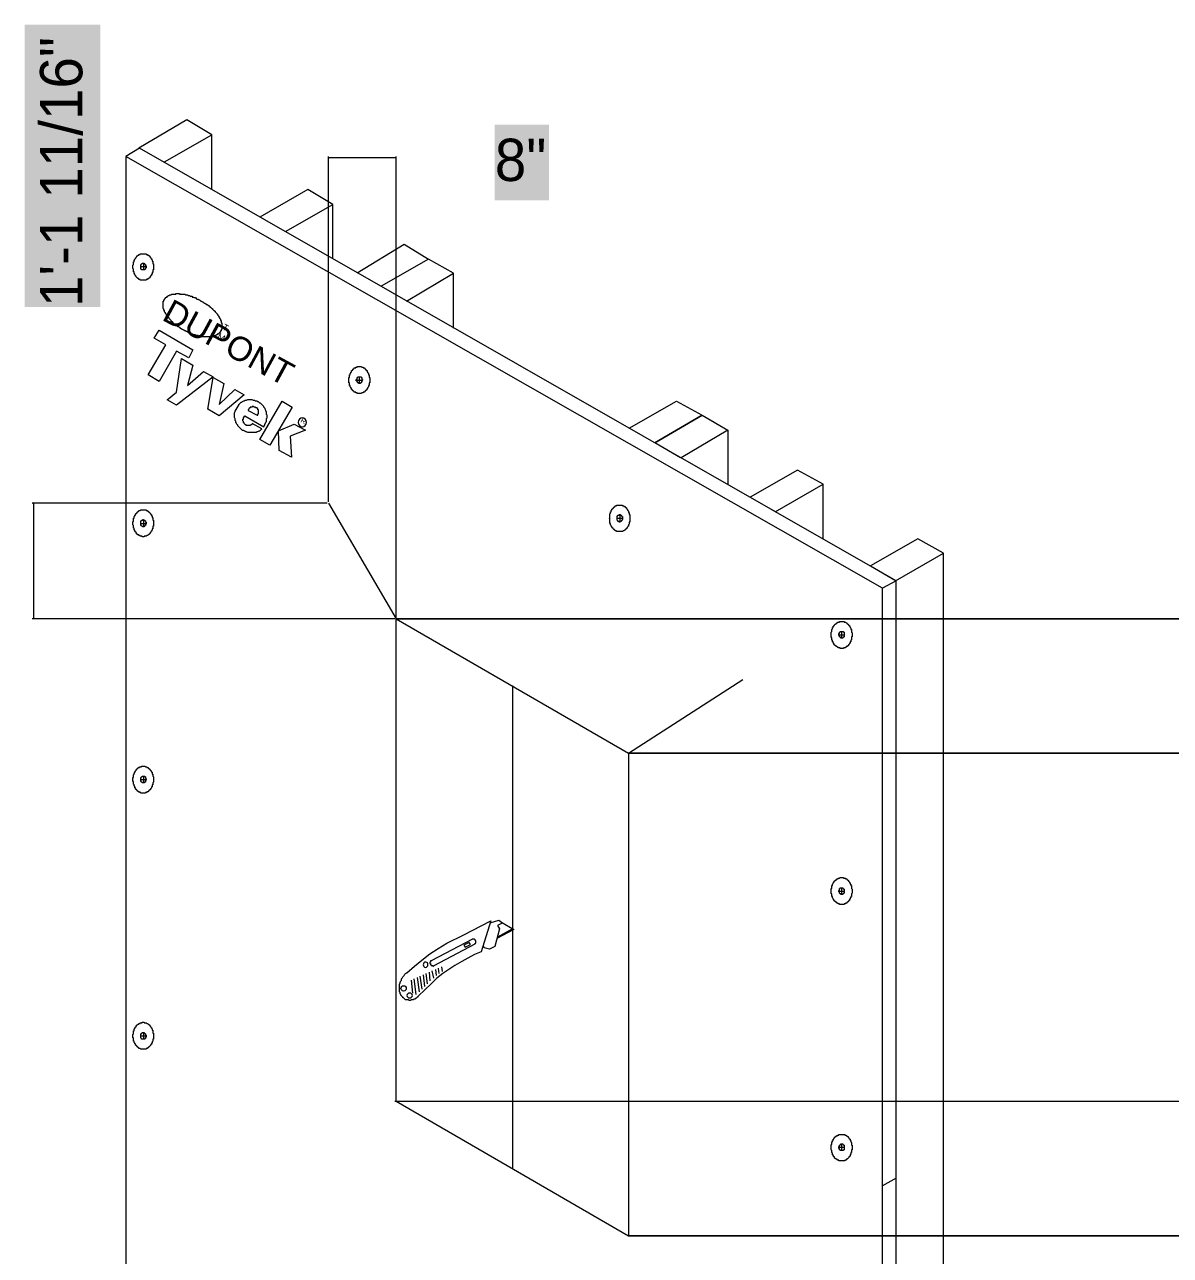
# Model space of a CAD drawing. Header units: inches. Extents: x 0 to 32.7, y -0.1 to 22.9.
# Drawn here: x 14.362 to 17.189, y 8.339 to 11.374 of the extents above; entities that cross this region are included whole.
import ezdxf

# ---------------------------------------------------------------- set-up
doc = ezdxf.new("R2010")
doc.units = ezdxf.units.IN
doc.header["$MEASUREMENT"] = 0
doc.layers.add('PDF_Geometry', color=7, linetype='Continuous', true_color=0x5d5d5d)
doc.layers.add('PDF_Solid Fills', color=7, linetype='Continuous', true_color=0xffffff)
doc.layers.add('PDF_Text', color=7, linetype='Continuous')
doc.styles.add('PDF Arial', font='arial.ttf')
doc.styles.add('PDF Chief Blueprint', font='Chief_Blueprint.ttf')

msp = doc.modelspace()

# ---------------------------------------------------------------- linework, layer by layer
at = {"layer": 'PDF_Geometry', "color": 253, "lineweight": 18, "true_color": 0xa2a2a2}
for points in [[(14.7071, 11.0353), (14.8238, 11.1019), (14.7621, 11.1386), (14.6438, 11.0686), (14.6454, 11.0686)], [(14.8238, 10.9669), (14.8238, 11.1019)], [(15.0054, 10.8636), (15.1221, 10.9303), (15.0604, 10.9669), (14.9421, 10.8986)], [(15.1221, 10.7969), (15.1221, 10.9303)], [(15.1821, 10.7619), (15.2988, 10.8319), (15.3588, 10.7953)], [(15.3038, 10.6919), (15.4204, 10.7603), (15.3588, 10.7953), (15.2421, 10.7286)], [(15.4204, 10.6253), (15.4204, 10.7603)], [(15.9804, 10.3053), (15.9171, 10.3419), (16.0338, 10.4103), (16.0971, 10.3736), (15.9821, 10.3053)], [(16.0971, 10.3736), (16.0971, 10.2386)], [(16.3321, 10.1053), (16.3321, 10.2403), (16.2688, 10.2753), (16.1521, 10.2086), (16.2154, 10.1719)], [(16.2138, 10.1719), (16.3321, 10.2403)], [(16.5121, 7.0553), (16.6288, 7.1236), (16.6288, 10.0703), (16.5654, 10.1053), (16.4488, 10.0386), (16.5121, 10.0019)], [(16.5104, 10.0019), (16.6288, 10.0703)]]:
    msp.add_lwpolyline(points, dxfattribs=at)
at = {"layer": 'PDF_Geometry', "color": 254, "lineweight": 18, "true_color": 0xe1e1e1}
for points in [[(16.4788, 7.0369), (16.5121, 7.0553), (16.5121, 10.0019), (14.6454, 11.0686), (14.6121, 11.0486)], [(16.5121, 10.0019), (16.4788, 9.9836)], [(16.5121, 8.5286), (16.4788, 8.5103)]]:
    msp.add_lwpolyline(points, dxfattribs=at)
at = {"layer": 'PDF_Geometry', "color": 7, "lineweight": 18}
for points in [[(16.4788, 7.0369), (16.4788, 9.9836), (14.6121, 11.0486), (14.6121, 8.1169), (16.4788, 7.0369), (16.4788, 9.5819)], [(15.2788, 11.0453), (15.1121, 11.0453)], [(14.3821, 10.1919), (14.3838, 10.1936), (14.3838, 10.1919)], [(14.3838, 10.1936), (14.3838, 9.9086)], [(15.1121, 10.1936), (15.2788, 9.9086), (15.8521, 9.5769), (16.1338, 9.7586)], [(14.3838, 9.9103), (14.3838, 9.9086), (14.3821, 9.9103)], [(15.5654, 9.7436), (15.5654, 8.5536)], [(15.5104, 9.1586), (15.5321, 9.1653), (15.5388, 9.1603), (15.5388, 9.1569), (15.5288, 9.1519), (15.5338, 9.1436), (15.5221, 9.1003), (15.5088, 9.0936), (15.4954, 9.0969), (15.4938, 9.1019)], [(15.5388, 9.1603), (15.5688, 9.1419), (15.5271, 9.1203)], [(15.5654, 9.1436), (15.5288, 9.1236)], [(15.3821, 9.0469), (15.3838, 9.0336)], [(15.3904, 9.0503), (15.3921, 9.0386)], [(15.3154, 9.0169), (15.3188, 8.9853)], [(15.3221, 9.0203), (15.3271, 8.9819)], [(15.3304, 9.0236), (15.3354, 8.9886)], [(15.3371, 9.0269), (15.3421, 8.9953)], [(15.3454, 9.0303), (15.3488, 9.0019)], [(15.3521, 9.0336), (15.3554, 9.0086)], [(15.3604, 9.0369), (15.3621, 9.0153)], [(15.3671, 9.0403), (15.3704, 9.0219)], [(15.3754, 9.0436), (15.3771, 9.0286)], [(15.2788, 8.7186), (15.8521, 8.3869)]]:
    msp.add_lwpolyline(points, dxfattribs=at)
at = {"layer": 'PDF_Geometry', "color": 251, "lineweight": 18, "true_color": 0x686868}
for points in [[(15.1121, 10.1969), (15.1121, 11.0486)], [(15.2788, 9.9119), (15.2788, 11.0486)], [(14.6488, 10.7769), (14.6621, 10.7769)], [(14.6554, 10.7853), (14.6554, 10.7686)], [(15.1871, 10.5053), (15.1871, 10.4886)], [(15.1804, 10.4969), (15.1954, 10.4969)], [(15.1088, 10.1936), (14.3804, 10.1936)], [(14.6488, 10.1436), (14.6621, 10.1436)], [(14.6554, 10.1536), (14.6554, 10.1353)], [(15.8238, 10.1569), (15.8371, 10.1569)], [(15.8304, 10.1653), (15.8304, 10.1469)], [(15.2754, 9.9086), (14.3804, 9.9086)], [(15.2788, 8.7186), (15.2788, 9.9086)], [(16.3704, 9.8686), (16.3838, 9.8686)], [(16.3771, 9.8769), (16.3771, 9.8603)], [(15.8521, 9.5769), (15.8521, 8.3869)], [(14.6488, 9.5119), (14.6621, 9.5119)], [(14.6554, 9.5203), (14.6554, 9.5036)], [(16.3704, 9.2369), (16.3838, 9.2369)], [(16.3771, 9.2453), (16.3771, 9.2286)], [(14.6488, 8.8803), (14.6621, 8.8803)], [(14.6554, 8.8886), (14.6554, 8.8719)], [(16.3704, 8.6053), (16.3838, 8.6053)], [(16.3771, 8.6136), (16.3771, 8.5969)]]:
    msp.add_lwpolyline(points, dxfattribs=at)
at = {"layer": 'PDF_Geometry', "color": 7, "lineweight": 18}
for points in [[(15.1138, 11.0453), (15.1121, 11.0453)], [(15.2771, 11.0453), (15.2788, 11.0453)], [(15.3238, 9.0519), (15.3421, 9.0669), (15.3621, 9.0819), (15.3821, 9.0953), (15.4038, 9.1086), (15.4438, 9.1286), (15.5121, 9.1636), (15.4888, 9.0869), (15.4721, 9.0803), (15.4554, 9.0719), (15.4404, 9.0636), (15.4238, 9.0536), (15.4088, 9.0436), (15.3938, 9.0336), (15.3788, 9.0219), (15.3654, 9.0086), (15.3338, 8.9786), (15.3321, 8.9769), (15.3321, 8.9753), (15.3304, 8.9753), (15.3288, 8.9736), (15.3271, 8.9719), (15.3254, 8.9719), (15.3254, 8.9703), (15.3238, 8.9703), (15.3221, 8.9703), (15.3204, 8.9686), (15.3188, 8.9686), (15.3171, 8.9686), (15.3154, 8.9686), (15.3138, 8.9669), (15.3121, 8.9669), (15.3104, 8.9669), (15.3088, 8.9686), (15.3071, 8.9686), (15.3054, 8.9686), (15.3038, 8.9686), (15.3021, 8.9686), (15.3004, 8.9703), (15.2988, 8.9719), (15.2971, 8.9736), (15.2954, 8.9736), (15.2954, 8.9753), (15.2938, 8.9769), (15.2921, 8.9786), (15.2904, 8.9803), (15.2904, 8.9819), (15.2888, 8.9836), (15.2888, 8.9853), (15.2888, 8.9869), (15.2871, 8.9886), (15.2871, 8.9903), (15.2871, 8.9919), (15.2871, 8.9936), (15.2871, 8.9953), (15.2871, 8.9969), (15.2871, 8.9986), (15.2871, 9.0019), (15.2871, 9.0053), (15.2871, 9.0069), (15.2888, 9.0103), (15.2888, 9.0119), (15.2904, 9.0153), (15.2921, 9.0169), (15.2921, 9.0203), (15.2938, 9.0219), (15.2954, 9.0253), (15.2971, 9.0269), (15.2988, 9.0286), (15.3004, 9.0319), (15.3021, 9.0336), (15.3038, 9.0353), (15.3054, 9.0353)], [(15.4738, 9.1069), (15.4738, 9.1086), (15.4754, 9.1086), (15.4754, 9.1103), (15.4754, 9.1119), (15.4754, 9.1136), (15.4754, 9.1153), (15.4738, 9.1153), (15.4738, 9.1169), (15.4721, 9.1186), (15.4704, 9.1186), (15.4688, 9.1186), (15.4688, 9.1203), (15.4671, 9.1186), (15.3654, 9.0653), (15.3638, 9.0653), (15.3638, 9.0636), (15.3638, 9.0619), (15.3621, 9.0619), (15.3621, 9.0603), (15.3621, 9.0586), (15.3638, 9.0586), (15.3638, 9.0569), (15.3638, 9.0553), (15.3654, 9.0553), (15.3654, 9.0536), (15.3671, 9.0536), (15.3688, 9.0536), (15.3688, 9.0519), (15.3704, 9.0519), (15.3721, 9.0536)], [(15.4454, 9.1036), (15.4488, 9.0986), (15.4621, 9.1053), (15.4588, 9.1103)]]:
    msp.add_lwpolyline(points, close=True, dxfattribs=at)
at = {"layer": 'PDF_Geometry', "lineweight": 18}
for points in [[(14.6554, 10.8086), (14.6571, 10.8086), (14.6588, 10.8086), (14.6604, 10.8086), (14.6621, 10.8086), (14.6621, 10.8069), (14.6638, 10.8069), (14.6654, 10.8069), (14.6654, 10.8053), (14.6671, 10.8053), (14.6688, 10.8053), (14.6688, 10.8036), (14.6704, 10.8036), (14.6704, 10.8019), (14.6721, 10.8019), (14.6721, 10.8003), (14.6738, 10.7986), (14.6738, 10.7969), (14.6754, 10.7969), (14.6754, 10.7953), (14.6771, 10.7936), (14.6771, 10.7919), (14.6771, 10.7903), (14.6788, 10.7903), (14.6788, 10.7886), (14.6788, 10.7869), (14.6788, 10.7853), (14.6788, 10.7836), (14.6804, 10.7836), (14.6804, 10.7819), (14.6804, 10.7803), (14.6804, 10.7786), (14.6804, 10.7769), (14.6804, 10.7753), (14.6804, 10.7736), (14.6804, 10.7719), (14.6804, 10.7703), (14.6804, 10.7686), (14.6788, 10.7686), (14.6788, 10.7669), (14.6788, 10.7653), (14.6788, 10.7636), (14.6771, 10.7619), (14.6771, 10.7603), (14.6771, 10.7586), (14.6754, 10.7586), (14.6754, 10.7569), (14.6754, 10.7553), (14.6738, 10.7553), (14.6738, 10.7536), (14.6721, 10.7536), (14.6721, 10.7519), (14.6721, 10.7503), (14.6704, 10.7503), (14.6704, 10.7486), (14.6688, 10.7486), (14.6671, 10.7469), (14.6654, 10.7469), (14.6654, 10.7453), (14.6638, 10.7453), (14.6621, 10.7453), (14.6621, 10.7436), (14.6604, 10.7436), (14.6588, 10.7436), (14.6571, 10.7436), (14.6554, 10.7436), (14.6538, 10.7436), (14.6521, 10.7436), (14.6504, 10.7436), (14.6488, 10.7436), (14.6471, 10.7436), (14.6471, 10.7453), (14.6454, 10.7453), (14.6438, 10.7453), (14.6438, 10.7469), (14.6421, 10.7469), (14.6421, 10.7486), (14.6404, 10.7486), (14.6388, 10.7503), (14.6371, 10.7519), (14.6371, 10.7536), (14.6354, 10.7536), (14.6354, 10.7553), (14.6338, 10.7569), (14.6338, 10.7586), (14.6321, 10.7603), (14.6321, 10.7619), (14.6321, 10.7636), (14.6304, 10.7636), (14.6304, 10.7653), (14.6304, 10.7669), (14.6304, 10.7686), (14.6304, 10.7703), (14.6288, 10.7719), (14.6288, 10.7736), (14.6288, 10.7753), (14.6288, 10.7769), (14.6288, 10.7786), (14.6288, 10.7803), (14.6304, 10.7819), (14.6304, 10.7836), (14.6304, 10.7853), (14.6304, 10.7869), (14.6304, 10.7886), (14.6321, 10.7886), (14.6321, 10.7903), (14.6321, 10.7919), (14.6321, 10.7936), (14.6338, 10.7936), (14.6338, 10.7953), (14.6354, 10.7969), (14.6354, 10.7986), (14.6371, 10.7986), (14.6371, 10.8003), (14.6388, 10.8019), (14.6388, 10.8036), (14.6404, 10.8036), (14.6421, 10.8053), (14.6438, 10.8053), (14.6438, 10.8069), (14.6454, 10.8069), (14.6471, 10.8069), (14.6471, 10.8086), (14.6488, 10.8086), (14.6504, 10.8086), (14.6521, 10.8086), (14.6538, 10.8086)], [(15.1871, 10.5303), (15.1888, 10.5303), (15.1904, 10.5303), (15.1921, 10.5303), (15.1938, 10.5286), (15.1954, 10.5286), (15.1971, 10.5286), (15.1971, 10.5269), (15.1988, 10.5269), (15.2004, 10.5269), (15.2004, 10.5253), (15.2021, 10.5253), (15.2021, 10.5236), (15.2038, 10.5236), (15.2038, 10.5219), (15.2054, 10.5219), (15.2054, 10.5203), (15.2071, 10.5203), (15.2071, 10.5186), (15.2071, 10.5169), (15.2088, 10.5169), (15.2088, 10.5153), (15.2104, 10.5136), (15.2104, 10.5119), (15.2104, 10.5103), (15.2121, 10.5103), (15.2121, 10.5086), (15.2121, 10.5069), (15.2121, 10.5053), (15.2121, 10.5036), (15.2138, 10.5036), (15.2138, 10.5019), (15.2138, 10.5003), (15.2138, 10.4986), (15.2138, 10.4969), (15.2138, 10.4953), (15.2138, 10.4936), (15.2138, 10.4919), (15.2138, 10.4903), (15.2121, 10.4903), (15.2121, 10.4886), (15.2121, 10.4869), (15.2121, 10.4853), (15.2121, 10.4836), (15.2104, 10.4836), (15.2104, 10.4819), (15.2104, 10.4803), (15.2088, 10.4786), (15.2088, 10.4769), (15.2071, 10.4769), (15.2071, 10.4753), (15.2071, 10.4736), (15.2054, 10.4736), (15.2054, 10.4719), (15.2038, 10.4719), (15.2038, 10.4703), (15.2021, 10.4703), (15.2021, 10.4686), (15.2004, 10.4686), (15.2004, 10.4669), (15.1988, 10.4669), (15.1971, 10.4669), (15.1971, 10.4653), (15.1954, 10.4653), (15.1938, 10.4653), (15.1921, 10.4636), (15.1904, 10.4636), (15.1888, 10.4636), (15.1871, 10.4636), (15.1854, 10.4636), (15.1838, 10.4636), (15.1821, 10.4636), (15.1821, 10.4653), (15.1804, 10.4653), (15.1788, 10.4653), (15.1788, 10.4669), (15.1771, 10.4669), (15.1754, 10.4669), (15.1754, 10.4686), (15.1738, 10.4686), (15.1738, 10.4703), (15.1721, 10.4703), (15.1721, 10.4719), (15.1704, 10.4719), (15.1704, 10.4736), (15.1688, 10.4736), (15.1688, 10.4753), (15.1688, 10.4769), (15.1671, 10.4769), (15.1671, 10.4786), (15.1654, 10.4803), (15.1654, 10.4819), (15.1654, 10.4836), (15.1638, 10.4836), (15.1638, 10.4853), (15.1638, 10.4869), (15.1638, 10.4886), (15.1638, 10.4903), (15.1621, 10.4903), (15.1621, 10.4919), (15.1621, 10.4936), (15.1621, 10.4953), (15.1621, 10.4969), (15.1621, 10.4986), (15.1621, 10.5003), (15.1621, 10.5019), (15.1621, 10.5036), (15.1638, 10.5036), (15.1638, 10.5053), (15.1638, 10.5069), (15.1638, 10.5086), (15.1638, 10.5103), (15.1654, 10.5103), (15.1654, 10.5119), (15.1654, 10.5136), (15.1671, 10.5153), (15.1671, 10.5169), (15.1688, 10.5169), (15.1688, 10.5186), (15.1688, 10.5203), (15.1704, 10.5203), (15.1704, 10.5219), (15.1721, 10.5219), (15.1721, 10.5236), (15.1738, 10.5236), (15.1738, 10.5253), (15.1754, 10.5253), (15.1754, 10.5269), (15.1771, 10.5269), (15.1788, 10.5269), (15.1788, 10.5286), (15.1804, 10.5286), (15.1821, 10.5286), (15.1821, 10.5303), (15.1838, 10.5303), (15.1854, 10.5303)], [(14.6554, 10.1769), (14.6571, 10.1769), (14.6588, 10.1769), (14.6604, 10.1769), (14.6621, 10.1769), (14.6621, 10.1753), (14.6638, 10.1753), (14.6654, 10.1753), (14.6654, 10.1736), (14.6671, 10.1736), (14.6671, 10.1719), (14.6688, 10.1719), (14.6704, 10.1703), (14.6721, 10.1686), (14.6721, 10.1669), (14.6738, 10.1669), (14.6738, 10.1653), (14.6754, 10.1653), (14.6754, 10.1636), (14.6754, 10.1619), (14.6771, 10.1619), (14.6771, 10.1603), (14.6771, 10.1586), (14.6788, 10.1569), (14.6788, 10.1553), (14.6788, 10.1536), (14.6788, 10.1519), (14.6804, 10.1519), (14.6804, 10.1503), (14.6804, 10.1486), (14.6804, 10.1469), (14.6804, 10.1453), (14.6804, 10.1436), (14.6804, 10.1419), (14.6804, 10.1403), (14.6804, 10.1386), (14.6804, 10.1369), (14.6788, 10.1369), (14.6788, 10.1353), (14.6788, 10.1336), (14.6788, 10.1319), (14.6788, 10.1303), (14.6771, 10.1303), (14.6771, 10.1286), (14.6771, 10.1269), (14.6754, 10.1253), (14.6754, 10.1236), (14.6738, 10.1236), (14.6738, 10.1219), (14.6721, 10.1203), (14.6721, 10.1186), (14.6704, 10.1186), (14.6704, 10.1169), (14.6688, 10.1169), (14.6688, 10.1153), (14.6671, 10.1153), (14.6654, 10.1136), (14.6638, 10.1136), (14.6621, 10.1119), (14.6604, 10.1119), (14.6588, 10.1119), (14.6571, 10.1119), (14.6571, 10.1103), (14.6554, 10.1103), (14.6538, 10.1103), (14.6521, 10.1103), (14.6521, 10.1119), (14.6504, 10.1119), (14.6488, 10.1119), (14.6471, 10.1119), (14.6471, 10.1136), (14.6454, 10.1136), (14.6438, 10.1136), (14.6438, 10.1153), (14.6421, 10.1153), (14.6404, 10.1153), (14.6404, 10.1169), (14.6388, 10.1169), (14.6388, 10.1186), (14.6371, 10.1186), (14.6371, 10.1203), (14.6371, 10.1219), (14.6354, 10.1219), (14.6354, 10.1236), (14.6338, 10.1236), (14.6338, 10.1253), (14.6338, 10.1269), (14.6321, 10.1269), (14.6321, 10.1286), (14.6321, 10.1303), (14.6321, 10.1319), (14.6304, 10.1319), (14.6304, 10.1336), (14.6304, 10.1353), (14.6304, 10.1369), (14.6304, 10.1386), (14.6288, 10.1403), (14.6288, 10.1419), (14.6288, 10.1436), (14.6288, 10.1453), (14.6288, 10.1469), (14.6288, 10.1486), (14.6304, 10.1486), (14.6304, 10.1503), (14.6304, 10.1519), (14.6304, 10.1536), (14.6304, 10.1553), (14.6304, 10.1569), (14.6321, 10.1569), (14.6321, 10.1586), (14.6321, 10.1603), (14.6338, 10.1619), (14.6338, 10.1636), (14.6354, 10.1636), (14.6354, 10.1653), (14.6354, 10.1669), (14.6371, 10.1669), (14.6371, 10.1686), (14.6388, 10.1686), (14.6388, 10.1703), (14.6404, 10.1703), (14.6404, 10.1719), (14.6421, 10.1719), (14.6421, 10.1736), (14.6438, 10.1736), (14.6438, 10.1753), (14.6454, 10.1753), (14.6471, 10.1753), (14.6488, 10.1769), (14.6504, 10.1769), (14.6521, 10.1769), (14.6538, 10.1769)], [(15.8304, 10.1886), (15.8321, 10.1886), (15.8338, 10.1886), (15.8354, 10.1886), (15.8371, 10.1886), (15.8371, 10.1869), (15.8388, 10.1869), (15.8404, 10.1869), (15.8404, 10.1853), (15.8421, 10.1853), (15.8438, 10.1853), (15.8438, 10.1836), (15.8454, 10.1836), (15.8454, 10.1819), (15.8471, 10.1819), (15.8471, 10.1803), (15.8488, 10.1786), (15.8488, 10.1769), (15.8504, 10.1769), (15.8504, 10.1753), (15.8521, 10.1736), (15.8521, 10.1719), (15.8521, 10.1703), (15.8538, 10.1703), (15.8538, 10.1686), (15.8538, 10.1669), (15.8538, 10.1653), (15.8554, 10.1653), (15.8554, 10.1636), (15.8554, 10.1619), (15.8554, 10.1603), (15.8554, 10.1586), (15.8554, 10.1569), (15.8554, 10.1553), (15.8554, 10.1536), (15.8554, 10.1519), (15.8554, 10.1503), (15.8554, 10.1486), (15.8554, 10.1469), (15.8538, 10.1469), (15.8538, 10.1453), (15.8538, 10.1436), (15.8538, 10.1419), (15.8521, 10.1403), (15.8521, 10.1386), (15.8521, 10.1369), (15.8504, 10.1369), (15.8504, 10.1353), (15.8488, 10.1336), (15.8488, 10.1319), (15.8471, 10.1319), (15.8471, 10.1303), (15.8454, 10.1303), (15.8454, 10.1286), (15.8438, 10.1286), (15.8438, 10.1269), (15.8421, 10.1269), (15.8404, 10.1253), (15.8388, 10.1253), (15.8371, 10.1236), (15.8354, 10.1236), (15.8338, 10.1236), (15.8321, 10.1236), (15.8304, 10.1236), (15.8288, 10.1236), (15.8271, 10.1236), (15.8254, 10.1236), (15.8238, 10.1236), (15.8221, 10.1236), (15.8221, 10.1253), (15.8204, 10.1253), (15.8188, 10.1253), (15.8188, 10.1269), (15.8171, 10.1269), (15.8171, 10.1286), (15.8154, 10.1286), (15.8138, 10.1303), (15.8138, 10.1319), (15.8121, 10.1319), (15.8121, 10.1336), (15.8104, 10.1336), (15.8104, 10.1353), (15.8088, 10.1369), (15.8088, 10.1386), (15.8071, 10.1403), (15.8071, 10.1419), (15.8071, 10.1436), (15.8054, 10.1436), (15.8054, 10.1453), (15.8054, 10.1469), (15.8054, 10.1486), (15.8054, 10.1503), (15.8054, 10.1519), (15.8054, 10.1536), (15.8054, 10.1553), (15.8038, 10.1553), (15.8054, 10.1569), (15.8054, 10.1586), (15.8054, 10.1603), (15.8054, 10.1619), (15.8054, 10.1636), (15.8054, 10.1653), (15.8054, 10.1669), (15.8071, 10.1686), (15.8071, 10.1703), (15.8071, 10.1719), (15.8088, 10.1719), (15.8088, 10.1736), (15.8088, 10.1753), (15.8104, 10.1769), (15.8104, 10.1786), (15.8121, 10.1786), (15.8121, 10.1803), (15.8138, 10.1803), (15.8138, 10.1819), (15.8154, 10.1819), (15.8154, 10.1836), (15.8171, 10.1836), (15.8171, 10.1853), (15.8188, 10.1853), (15.8188, 10.1869), (15.8204, 10.1869), (15.8221, 10.1869), (15.8221, 10.1886), (15.8238, 10.1886), (15.8254, 10.1886), (15.8271, 10.1886), (15.8288, 10.1886)], [(16.3771, 9.9019), (16.3788, 9.9019), (16.3804, 9.9019), (16.3821, 9.9019), (16.3838, 9.9019), (16.3838, 9.9003), (16.3854, 9.9003), (16.3871, 9.9003), (16.3888, 9.8986), (16.3904, 9.8986), (16.3904, 9.8969), (16.3921, 9.8969), (16.3921, 9.8953), (16.3938, 9.8953), (16.3938, 9.8936), (16.3954, 9.8936), (16.3954, 9.8919), (16.3971, 9.8919), (16.3971, 9.8903), (16.3988, 9.8886), (16.3988, 9.8869), (16.4004, 9.8853), (16.4004, 9.8836), (16.4004, 9.8819), (16.4021, 9.8819), (16.4021, 9.8803), (16.4021, 9.8786), (16.4021, 9.8769), (16.4021, 9.8753), (16.4038, 9.8736), (16.4038, 9.8719), (16.4038, 9.8703), (16.4038, 9.8686), (16.4038, 9.8669), (16.4038, 9.8653), (16.4038, 9.8636), (16.4021, 9.8636), (16.4021, 9.8619), (16.4021, 9.8603), (16.4021, 9.8586), (16.4021, 9.8569), (16.4004, 9.8553), (16.4004, 9.8536), (16.4004, 9.8519), (16.3988, 9.8519), (16.3988, 9.8503), (16.3988, 9.8486), (16.3971, 9.8486), (16.3971, 9.8469), (16.3954, 9.8453), (16.3954, 9.8436), (16.3938, 9.8436), (16.3938, 9.8419), (16.3921, 9.8419), (16.3921, 9.8403), (16.3904, 9.8403), (16.3888, 9.8403), (16.3888, 9.8386), (16.3871, 9.8386), (16.3871, 9.8369), (16.3854, 9.8369), (16.3838, 9.8369), (16.3821, 9.8369), (16.3821, 9.8353), (16.3804, 9.8353), (16.3788, 9.8353), (16.3771, 9.8353), (16.3754, 9.8353), (16.3738, 9.8353), (16.3738, 9.8369), (16.3721, 9.8369), (16.3704, 9.8369), (16.3688, 9.8369), (16.3688, 9.8386), (16.3671, 9.8386), (16.3654, 9.8403), (16.3638, 9.8403), (16.3638, 9.8419), (16.3621, 9.8419), (16.3621, 9.8436), (16.3604, 9.8436), (16.3604, 9.8453), (16.3588, 9.8453), (16.3588, 9.8469), (16.3588, 9.8486), (16.3571, 9.8486), (16.3571, 9.8503), (16.3571, 9.8519), (16.3554, 9.8519), (16.3554, 9.8536), (16.3554, 9.8553), (16.3538, 9.8553), (16.3538, 9.8569), (16.3538, 9.8586), (16.3538, 9.8603), (16.3538, 9.8619), (16.3521, 9.8619), (16.3521, 9.8636), (16.3521, 9.8653), (16.3521, 9.8669), (16.3521, 9.8686), (16.3521, 9.8703), (16.3521, 9.8719), (16.3521, 9.8736), (16.3521, 9.8753), (16.3538, 9.8769), (16.3538, 9.8786), (16.3538, 9.8803), (16.3538, 9.8819), (16.3554, 9.8836), (16.3554, 9.8853), (16.3554, 9.8869), (16.3571, 9.8869), (16.3571, 9.8886), (16.3571, 9.8903), (16.3588, 9.8903), (16.3588, 9.8919), (16.3604, 9.8919), (16.3604, 9.8936), (16.3621, 9.8953), (16.3638, 9.8969), (16.3654, 9.8969), (16.3654, 9.8986), (16.3671, 9.8986), (16.3671, 9.9003), (16.3688, 9.9003), (16.3704, 9.9003), (16.3721, 9.9003), (16.3721, 9.9019), (16.3738, 9.9019), (16.3754, 9.9019)], [(14.6554, 9.5453), (14.6571, 9.5453), (14.6588, 9.5453), (14.6604, 9.5436), (14.6621, 9.5436), (14.6638, 9.5436), (14.6638, 9.5419), (14.6654, 9.5419), (14.6671, 9.5419), (14.6671, 9.5403), (14.6688, 9.5403), (14.6688, 9.5386), (14.6704, 9.5386), (14.6704, 9.5369), (14.6721, 9.5369), (14.6721, 9.5353), (14.6738, 9.5353), (14.6738, 9.5336), (14.6754, 9.5319), (14.6754, 9.5303), (14.6771, 9.5303), (14.6771, 9.5286), (14.6771, 9.5269), (14.6771, 9.5253), (14.6788, 9.5253), (14.6788, 9.5236), (14.6788, 9.5219), (14.6788, 9.5203), (14.6804, 9.5186), (14.6804, 9.5169), (14.6804, 9.5153), (14.6804, 9.5136), (14.6804, 9.5119), (14.6804, 9.5103), (14.6804, 9.5086), (14.6804, 9.5069), (14.6804, 9.5053), (14.6788, 9.5036), (14.6788, 9.5019), (14.6788, 9.5003), (14.6788, 9.4986), (14.6771, 9.4986), (14.6771, 9.4969), (14.6771, 9.4953), (14.6771, 9.4936), (14.6754, 9.4936), (14.6754, 9.4919), (14.6738, 9.4903), (14.6738, 9.4886), (14.6721, 9.4886), (14.6721, 9.4869), (14.6704, 9.4869), (14.6704, 9.4853), (14.6688, 9.4853), (14.6688, 9.4836), (14.6671, 9.4836), (14.6671, 9.4819), (14.6654, 9.4819), (14.6638, 9.4819), (14.6638, 9.4803), (14.6621, 9.4803), (14.6604, 9.4803), (14.6604, 9.4786), (14.6588, 9.4786), (14.6571, 9.4786), (14.6554, 9.4786), (14.6538, 9.4786), (14.6521, 9.4786), (14.6504, 9.4786), (14.6488, 9.4786), (14.6488, 9.4803), (14.6471, 9.4803), (14.6454, 9.4803), (14.6454, 9.4819), (14.6438, 9.4819), (14.6421, 9.4819), (14.6421, 9.4836), (14.6404, 9.4836), (14.6404, 9.4853), (14.6388, 9.4853), (14.6388, 9.4869), (14.6371, 9.4869), (14.6371, 9.4886), (14.6354, 9.4886), (14.6354, 9.4903), (14.6354, 9.4919), (14.6338, 9.4919), (14.6338, 9.4936), (14.6338, 9.4953), (14.6321, 9.4953), (14.6321, 9.4969), (14.6321, 9.4986), (14.6304, 9.5003), (14.6304, 9.5019), (14.6304, 9.5036), (14.6304, 9.5053), (14.6304, 9.5069), (14.6288, 9.5069), (14.6288, 9.5086), (14.6288, 9.5103), (14.6288, 9.5119), (14.6288, 9.5136), (14.6288, 9.5153), (14.6288, 9.5169), (14.6304, 9.5169), (14.6304, 9.5186), (14.6304, 9.5203), (14.6304, 9.5219), (14.6304, 9.5236), (14.6321, 9.5253), (14.6321, 9.5269), (14.6321, 9.5286), (14.6338, 9.5286), (14.6338, 9.5303), (14.6338, 9.5319), (14.6354, 9.5319), (14.6354, 9.5336), (14.6371, 9.5353), (14.6371, 9.5369), (14.6388, 9.5369), (14.6388, 9.5386), (14.6404, 9.5386), (14.6404, 9.5403), (14.6421, 9.5403), (14.6421, 9.5419), (14.6438, 9.5419), (14.6454, 9.5419), (14.6454, 9.5436), (14.6471, 9.5436), (14.6488, 9.5436), (14.6504, 9.5436), (14.6504, 9.5453), (14.6521, 9.5453), (14.6538, 9.5453)], [(16.3771, 9.2703), (16.3788, 9.2703), (16.3804, 9.2703), (16.3821, 9.2703), (16.3821, 9.2686), (16.3838, 9.2686), (16.3854, 9.2686), (16.3871, 9.2686), (16.3871, 9.2669), (16.3888, 9.2669), (16.3904, 9.2669), (16.3904, 9.2653), (16.3921, 9.2653), (16.3921, 9.2636), (16.3938, 9.2636), (16.3938, 9.2619), (16.3954, 9.2619), (16.3954, 9.2603), (16.3971, 9.2586), (16.3971, 9.2569), (16.3988, 9.2569), (16.3988, 9.2553), (16.3988, 9.2536), (16.4004, 9.2536), (16.4004, 9.2519), (16.4004, 9.2503), (16.4021, 9.2503), (16.4021, 9.2486), (16.4021, 9.2469), (16.4021, 9.2453), (16.4021, 9.2436), (16.4038, 9.2419), (16.4038, 9.2403), (16.4038, 9.2386), (16.4038, 9.2369), (16.4038, 9.2353), (16.4038, 9.2336), (16.4038, 9.2319), (16.4021, 9.2303), (16.4021, 9.2286), (16.4021, 9.2269), (16.4021, 9.2253), (16.4021, 9.2236), (16.4004, 9.2236), (16.4004, 9.2219), (16.4004, 9.2203), (16.3988, 9.2203), (16.3988, 9.2186), (16.3988, 9.2169), (16.3971, 9.2169), (16.3971, 9.2153), (16.3971, 9.2136), (16.3954, 9.2136), (16.3954, 9.2119), (16.3938, 9.2119), (16.3938, 9.2103), (16.3921, 9.2103), (16.3921, 9.2086), (16.3904, 9.2086), (16.3904, 9.2069), (16.3888, 9.2069), (16.3871, 9.2069), (16.3871, 9.2053), (16.3854, 9.2053), (16.3838, 9.2053), (16.3838, 9.2036), (16.3821, 9.2036), (16.3804, 9.2036), (16.3788, 9.2036), (16.3771, 9.2036), (16.3754, 9.2036), (16.3738, 9.2036), (16.3721, 9.2036), (16.3721, 9.2053), (16.3704, 9.2053), (16.3688, 9.2053), (16.3688, 9.2069), (16.3671, 9.2069), (16.3654, 9.2069), (16.3654, 9.2086), (16.3638, 9.2086), (16.3638, 9.2103), (16.3621, 9.2103), (16.3621, 9.2119), (16.3604, 9.2119), (16.3604, 9.2136), (16.3588, 9.2136), (16.3588, 9.2153), (16.3571, 9.2169), (16.3571, 9.2186), (16.3554, 9.2203), (16.3554, 9.2219), (16.3554, 9.2236), (16.3538, 9.2236), (16.3538, 9.2253), (16.3538, 9.2269), (16.3538, 9.2286), (16.3538, 9.2303), (16.3521, 9.2303), (16.3521, 9.2319), (16.3521, 9.2336), (16.3521, 9.2353), (16.3521, 9.2369), (16.3521, 9.2386), (16.3521, 9.2403), (16.3521, 9.2419), (16.3521, 9.2436), (16.3538, 9.2436), (16.3538, 9.2453), (16.3538, 9.2469), (16.3538, 9.2486), (16.3538, 9.2503), (16.3554, 9.2503), (16.3554, 9.2519), (16.3554, 9.2536), (16.3571, 9.2553), (16.3571, 9.2569), (16.3588, 9.2586), (16.3588, 9.2603), (16.3604, 9.2603), (16.3604, 9.2619), (16.3621, 9.2619), (16.3621, 9.2636), (16.3638, 9.2636), (16.3638, 9.2653), (16.3654, 9.2653), (16.3654, 9.2669), (16.3671, 9.2669), (16.3688, 9.2669), (16.3688, 9.2686), (16.3704, 9.2686), (16.3721, 9.2686), (16.3738, 9.2703), (16.3754, 9.2703)], [(14.6554, 8.9136), (14.6571, 8.9136), (14.6571, 8.9119), (14.6588, 8.9119), (14.6604, 8.9119), (14.6621, 8.9119), (14.6638, 8.9103), (14.6654, 8.9103), (14.6671, 8.9086), (14.6688, 8.9086), (14.6688, 8.9069), (14.6704, 8.9069), (14.6704, 8.9053), (14.6721, 8.9053), (14.6721, 8.9036), (14.6738, 8.9019), (14.6738, 8.9003), (14.6754, 8.9003), (14.6754, 8.8986), (14.6771, 8.8969), (14.6771, 8.8953), (14.6771, 8.8936), (14.6788, 8.8936), (14.6788, 8.8919), (14.6788, 8.8903), (14.6788, 8.8886), (14.6788, 8.8869), (14.6804, 8.8869), (14.6804, 8.8853), (14.6804, 8.8836), (14.6804, 8.8819), (14.6804, 8.8803), (14.6804, 8.8786), (14.6804, 8.8769), (14.6804, 8.8753), (14.6804, 8.8736), (14.6804, 8.8719), (14.6788, 8.8719), (14.6788, 8.8703), (14.6788, 8.8686), (14.6788, 8.8669), (14.6771, 8.8653), (14.6771, 8.8636), (14.6771, 8.8619), (14.6754, 8.8619), (14.6754, 8.8603), (14.6754, 8.8586), (14.6738, 8.8586), (14.6738, 8.8569), (14.6721, 8.8569), (14.6721, 8.8553), (14.6704, 8.8536), (14.6688, 8.8519), (14.6671, 8.8519), (14.6671, 8.8503), (14.6654, 8.8503), (14.6654, 8.8486), (14.6638, 8.8486), (14.6621, 8.8486), (14.6621, 8.8469), (14.6604, 8.8469), (14.6588, 8.8469), (14.6571, 8.8469), (14.6554, 8.8469), (14.6538, 8.8469), (14.6521, 8.8469), (14.6504, 8.8469), (14.6488, 8.8469), (14.6471, 8.8486), (14.6454, 8.8486), (14.6438, 8.8486), (14.6438, 8.8503), (14.6421, 8.8503), (14.6421, 8.8519), (14.6404, 8.8519), (14.6404, 8.8536), (14.6388, 8.8536), (14.6388, 8.8553), (14.6371, 8.8553), (14.6371, 8.8569), (14.6354, 8.8569), (14.6354, 8.8586), (14.6354, 8.8603), (14.6338, 8.8603), (14.6338, 8.8619), (14.6321, 8.8636), (14.6321, 8.8653), (14.6321, 8.8669), (14.6304, 8.8669), (14.6304, 8.8686), (14.6304, 8.8703), (14.6304, 8.8719), (14.6304, 8.8736), (14.6304, 8.8753), (14.6288, 8.8753), (14.6288, 8.8769), (14.6288, 8.8786), (14.6288, 8.8803), (14.6288, 8.8819), (14.6288, 8.8836), (14.6304, 8.8853), (14.6304, 8.8869), (14.6304, 8.8886), (14.6304, 8.8903), (14.6304, 8.8919), (14.6321, 8.8919), (14.6321, 8.8936), (14.6321, 8.8953), (14.6321, 8.8969), (14.6338, 8.8969), (14.6338, 8.8986), (14.6338, 8.9003), (14.6354, 8.9003), (14.6354, 8.9019), (14.6371, 8.9019), (14.6371, 8.9036), (14.6371, 8.9053), (14.6388, 8.9053), (14.6388, 8.9069), (14.6404, 8.9069), (14.6421, 8.9086), (14.6438, 8.9086), (14.6438, 8.9103), (14.6454, 8.9103), (14.6471, 8.9103), (14.6471, 8.9119), (14.6488, 8.9119), (14.6504, 8.9119), (14.6521, 8.9119), (14.6521, 8.9136), (14.6538, 8.9136)], [(16.3771, 8.6369), (16.3788, 8.6369), (16.3804, 8.6369), (16.3821, 8.6369), (16.3838, 8.6369), (16.3854, 8.6369), (16.3854, 8.6353), (16.3871, 8.6353), (16.3888, 8.6353), (16.3888, 8.6336), (16.3904, 8.6336), (16.3921, 8.6319), (16.3938, 8.6319), (16.3938, 8.6303), (16.3954, 8.6286), (16.3954, 8.6269), (16.3971, 8.6269), (16.3971, 8.6253), (16.3988, 8.6253), (16.3988, 8.6236), (16.3988, 8.6219), (16.4004, 8.6219), (16.4004, 8.6203), (16.4004, 8.6186), (16.4021, 8.6169), (16.4021, 8.6153), (16.4021, 8.6136), (16.4021, 8.6119), (16.4021, 8.6103), (16.4038, 8.6103), (16.4038, 8.6086), (16.4038, 8.6069), (16.4038, 8.6053), (16.4038, 8.6036), (16.4038, 8.6019), (16.4038, 8.6003), (16.4038, 8.5986), (16.4021, 8.5986), (16.4021, 8.5969), (16.4021, 8.5953), (16.4021, 8.5936), (16.4021, 8.5919), (16.4004, 8.5919), (16.4004, 8.5903), (16.4004, 8.5886), (16.3988, 8.5869), (16.3988, 8.5853), (16.3988, 8.5836), (16.3971, 8.5836), (16.3971, 8.5819), (16.3954, 8.5819), (16.3954, 8.5803), (16.3938, 8.5786), (16.3921, 8.5769), (16.3904, 8.5769), (16.3904, 8.5753), (16.3888, 8.5753), (16.3888, 8.5736), (16.3871, 8.5736), (16.3854, 8.5736), (16.3854, 8.5719), (16.3838, 8.5719), (16.3821, 8.5719), (16.3804, 8.5719), (16.3788, 8.5719), (16.3771, 8.5719), (16.3754, 8.5719), (16.3738, 8.5719), (16.3721, 8.5719), (16.3704, 8.5719), (16.3704, 8.5736), (16.3688, 8.5736), (16.3671, 8.5736), (16.3671, 8.5753), (16.3654, 8.5753), (16.3638, 8.5769), (16.3621, 8.5769), (16.3621, 8.5786), (16.3604, 8.5786), (16.3604, 8.5803), (16.3604, 8.5819), (16.3588, 8.5819), (16.3588, 8.5836), (16.3571, 8.5836), (16.3571, 8.5853), (16.3571, 8.5869), (16.3554, 8.5869), (16.3554, 8.5886), (16.3554, 8.5903), (16.3538, 8.5919), (16.3538, 8.5936), (16.3538, 8.5953), (16.3538, 8.5969), (16.3521, 8.5986), (16.3521, 8.6003), (16.3521, 8.6019), (16.3521, 8.6036), (16.3521, 8.6053), (16.3521, 8.6069), (16.3521, 8.6086), (16.3521, 8.6103), (16.3521, 8.6119), (16.3538, 8.6119), (16.3538, 8.6136), (16.3538, 8.6153), (16.3538, 8.6169), (16.3538, 8.6186), (16.3554, 8.6186), (16.3554, 8.6203), (16.3554, 8.6219), (16.3571, 8.6219), (16.3571, 8.6236), (16.3571, 8.6253), (16.3588, 8.6253), (16.3588, 8.6269), (16.3604, 8.6286), (16.3604, 8.6303), (16.3621, 8.6303), (16.3621, 8.6319), (16.3638, 8.6319), (16.3638, 8.6336), (16.3654, 8.6336), (16.3671, 8.6336), (16.3671, 8.6353), (16.3688, 8.6353), (16.3704, 8.6353), (16.3704, 8.6369), (16.3721, 8.6369), (16.3738, 8.6369), (16.3754, 8.6369)]]:
    msp.add_lwpolyline(points, close=True, dxfattribs=at)
at = {"layer": 'PDF_Geometry', "color": 251, "lineweight": 18, "true_color": 0x686868}
for points in [[(14.6554, 10.7853), (14.6571, 10.7853), (14.6571, 10.7836), (14.6588, 10.7836), (14.6588, 10.7819), (14.6604, 10.7819), (14.6604, 10.7803), (14.6604, 10.7786), (14.6621, 10.7786), (14.6621, 10.7769), (14.6621, 10.7753), (14.6621, 10.7736), (14.6604, 10.7736), (14.6604, 10.7719), (14.6604, 10.7703), (14.6588, 10.7703), (14.6588, 10.7686), (14.6571, 10.7686), (14.6554, 10.7686), (14.6538, 10.7686), (14.6521, 10.7686), (14.6504, 10.7686), (14.6504, 10.7703), (14.6488, 10.7703), (14.6488, 10.7719), (14.6488, 10.7736), (14.6488, 10.7753), (14.6488, 10.7769), (14.6488, 10.7786), (14.6488, 10.7803), (14.6488, 10.7819), (14.6504, 10.7819), (14.6504, 10.7836), (14.6521, 10.7836), (14.6521, 10.7853), (14.6538, 10.7853)], [(14.8454, 10.6186), (14.8454, 10.6169), (14.8454, 10.6153), (14.8438, 10.6153), (14.8438, 10.6136), (14.8421, 10.6136), (14.8421, 10.6119), (14.8404, 10.6119), (14.8404, 10.6103), (14.8388, 10.6103), (14.8371, 10.6103), (14.8371, 10.6086), (14.8354, 10.6086), (14.8338, 10.6069), (14.8321, 10.6069), (14.8304, 10.6053), (14.8288, 10.6053), (14.8271, 10.6053), (14.8254, 10.6053), (14.8238, 10.6036), (14.8221, 10.6036), (14.8204, 10.6036), (14.8188, 10.6036), (14.8171, 10.6036), (14.8154, 10.6036), (14.8138, 10.6036), (14.8121, 10.6036), (14.8104, 10.6036), (14.8088, 10.6036), (14.8071, 10.6036), (14.8054, 10.6036), (14.8038, 10.6036), (14.8021, 10.6036), (14.8004, 10.6036), (14.7988, 10.6036), (14.7988, 10.6053), (14.7971, 10.6053), (14.7954, 10.6053), (14.7938, 10.6053), (14.7921, 10.6053), (14.7904, 10.6069), (14.7888, 10.6069), (14.7871, 10.6069), (14.7854, 10.6069), (14.7838, 10.6069), (14.7838, 10.6086), (14.7821, 10.6086), (14.7804, 10.6086), (14.7788, 10.6086), (14.7771, 10.6103), (14.7754, 10.6103), (14.7738, 10.6103), (14.7738, 10.6119), (14.7721, 10.6119), (14.7704, 10.6119), (14.7688, 10.6136), (14.7671, 10.6136), (14.7654, 10.6153), (14.7638, 10.6153), (14.7621, 10.6169), (14.7604, 10.6169), (14.7588, 10.6186), (14.7571, 10.6186), (14.7554, 10.6203), (14.7538, 10.6203), (14.7521, 10.6219), (14.7504, 10.6219), (14.7488, 10.6236), (14.7471, 10.6236), (14.7471, 10.6253), (14.7454, 10.6253), (14.7438, 10.6269), (14.7421, 10.6286), (14.7404, 10.6286), (14.7404, 10.6303), (14.7388, 10.6303), (14.7371, 10.6319), (14.7354, 10.6319), (14.7354, 10.6336), (14.7338, 10.6336), (14.7321, 10.6353), (14.7304, 10.6369), (14.7288, 10.6386), (14.7271, 10.6403), (14.7254, 10.6419), (14.7238, 10.6419), (14.7238, 10.6436), (14.7221, 10.6453), (14.7204, 10.6469), (14.7188, 10.6486), (14.7188, 10.6503), (14.7171, 10.6503), (14.7171, 10.6519), (14.7154, 10.6519), (14.7154, 10.6536), (14.7138, 10.6536), (14.7138, 10.6553), (14.7121, 10.6569), (14.7121, 10.6586), (14.7104, 10.6603), (14.7104, 10.6619), (14.7088, 10.6619), (14.7088, 10.6636), (14.7071, 10.6653), (14.7071, 10.6669), (14.7071, 10.6686), (14.7054, 10.6686), (14.7054, 10.6703), (14.7054, 10.6719), (14.7038, 10.6736), (14.7038, 10.6753), (14.7038, 10.6769), (14.7038, 10.6786), (14.7038, 10.6803), (14.7038, 10.6819), (14.7038, 10.6836), (14.7038, 10.6853), (14.7038, 10.6869), (14.7038, 10.6886), (14.7038, 10.6903), (14.7038, 10.6919), (14.7054, 10.6919), (14.7054, 10.6936), (14.7054, 10.6953), (14.7071, 10.6953), (14.7071, 10.6969), (14.7088, 10.6986), (14.7104, 10.7003), (14.7121, 10.7019), (14.7138, 10.7019), (14.7138, 10.7036), (14.7154, 10.7036), (14.7171, 10.7053), (14.7188, 10.7053), (14.7204, 10.7069), (14.7221, 10.7069), (14.7238, 10.7069), (14.7254, 10.7086), (14.7271, 10.7086), (14.7288, 10.7086), (14.7304, 10.7086), (14.7321, 10.7086), (14.7338, 10.7086), (14.7354, 10.7086), (14.7354, 10.7103), (14.7371, 10.7103), (14.7388, 10.7103), (14.7404, 10.7103), (14.7421, 10.7103), (14.7438, 10.7103), (14.7438, 10.7086), (14.7454, 10.7086), (14.7471, 10.7086), (14.7488, 10.7086), (14.7504, 10.7086), (14.7521, 10.7086), (14.7538, 10.7086), (14.7554, 10.7086), (14.7571, 10.7086), (14.7588, 10.7069), (14.7604, 10.7069), (14.7621, 10.7069), (14.7638, 10.7069), (14.7654, 10.7053), (14.7671, 10.7053), (14.7688, 10.7053), (14.7704, 10.7036), (14.7721, 10.7036), (14.7738, 10.7036), (14.7754, 10.7036), (14.7754, 10.7019), (14.7771, 10.7019), (14.7788, 10.7019), (14.7804, 10.7003), (14.7821, 10.7003), (14.7838, 10.7003), (14.7854, 10.6986), (14.7871, 10.6969), (14.7888, 10.6969), (14.7904, 10.6969), (14.7921, 10.6953), (14.7938, 10.6953), (14.7954, 10.6936), (14.7971, 10.6919), (14.7988, 10.6919), (14.8004, 10.6903), (14.8021, 10.6903), (14.8038, 10.6886), (14.8054, 10.6869), (14.8071, 10.6869), (14.8088, 10.6853), (14.8104, 10.6853), (14.8104, 10.6836), (14.8121, 10.6836), (14.8138, 10.6819), (14.8154, 10.6819), (14.8154, 10.6803), (14.8171, 10.6803), (14.8188, 10.6786), (14.8188, 10.6769), (14.8204, 10.6769), (14.8221, 10.6753), (14.8238, 10.6736), (14.8254, 10.6736), (14.8254, 10.6719), (14.8271, 10.6703), (14.8288, 10.6686), (14.8304, 10.6686), (14.8304, 10.6669), (14.8321, 10.6669), (14.8321, 10.6653), (14.8338, 10.6636), (14.8354, 10.6619), (14.8371, 10.6603), (14.8371, 10.6586), (14.8388, 10.6586), (14.8388, 10.6569), (14.8404, 10.6553), (14.8404, 10.6536), (14.8421, 10.6536), (14.8421, 10.6519), (14.8421, 10.6503), (14.8438, 10.6503), (14.8438, 10.6486), (14.8454, 10.6469), (14.8454, 10.6453), (14.8454, 10.6436), (14.8471, 10.6436), (14.8471, 10.6419), (14.8471, 10.6403), (14.8471, 10.6386), (14.8488, 10.6386), (14.8488, 10.6369), (14.8488, 10.6353), (14.8488, 10.6336), (14.8488, 10.6319), (14.8488, 10.6303), (14.8488, 10.6286), (14.8488, 10.6269), (14.8488, 10.6253), (14.8488, 10.6236), (14.8488, 10.6219), (14.8471, 10.6219), (14.8471, 10.6203), (14.8471, 10.6186)], [(14.7771, 10.5719), (14.7671, 10.5519), (14.7371, 10.5686), (14.6938, 10.4936), (14.6671, 10.5103), (14.7104, 10.5836), (14.6821, 10.6003), (14.6938, 10.6203)], [(14.7488, 10.5503), (14.7771, 10.5336), (14.7638, 10.4836), (14.8038, 10.5186), (14.8271, 10.5053), (14.7371, 10.4353), (14.7138, 10.4486), (14.7371, 10.4669)], [(14.8538, 10.4886), (14.8421, 10.4369), (14.8804, 10.4736), (14.9038, 10.4603), (14.8421, 10.4086), (14.8138, 10.4253), (14.8271, 10.5036)], [(15.1871, 10.5053), (15.1888, 10.5053), (15.1904, 10.5053), (15.1921, 10.5053), (15.1921, 10.5036), (15.1938, 10.5036), (15.1938, 10.5019), (15.1938, 10.5003), (15.1938, 10.4986), (15.1954, 10.4986), (15.1954, 10.4969), (15.1938, 10.4953), (15.1938, 10.4936), (15.1938, 10.4919), (15.1921, 10.4919), (15.1921, 10.4903), (15.1904, 10.4903), (15.1904, 10.4886), (15.1888, 10.4886), (15.1871, 10.4886), (15.1854, 10.4886), (15.1854, 10.4903), (15.1838, 10.4903), (15.1838, 10.4919), (15.1821, 10.4919), (15.1821, 10.4936), (15.1821, 10.4953), (15.1804, 10.4953), (15.1804, 10.4969), (15.1804, 10.4986), (15.1821, 10.4986), (15.1821, 10.5003), (15.1821, 10.5019), (15.1821, 10.5036), (15.1838, 10.5036), (15.1838, 10.5053), (15.1854, 10.5053)], [(14.9471, 10.4369), (14.9454, 10.4386), (14.9438, 10.4403), (14.9421, 10.4403), (14.9404, 10.4419), (14.9388, 10.4436), (14.9371, 10.4436), (14.9354, 10.4453), (14.9321, 10.4453), (14.9304, 10.4469), (14.9288, 10.4469), (14.9271, 10.4469), (14.9238, 10.4486), (14.9221, 10.4486), (14.9204, 10.4486), (14.9188, 10.4486), (14.9154, 10.4486), (14.9138, 10.4486), (14.9121, 10.4486), (14.9088, 10.4469), (14.9071, 10.4469), (14.9054, 10.4469), (14.9038, 10.4453), (14.9021, 10.4453), (14.8988, 10.4436), (14.8971, 10.4419), (14.8954, 10.4419), (14.8938, 10.4403), (14.8921, 10.4386), (14.8904, 10.4369), (14.8804, 10.4203), (14.8804, 10.4186), (14.8788, 10.4153), (14.8788, 10.4136), (14.8788, 10.4119), (14.8788, 10.4086), (14.8788, 10.4069), (14.8788, 10.4053), (14.8804, 10.4019), (14.8804, 10.4003), (14.8804, 10.3986), (14.8821, 10.3969), (14.8821, 10.3936), (14.8838, 10.3919), (14.8838, 10.3903), (14.8854, 10.3886), (14.8871, 10.3869), (14.8871, 10.3853), (14.8888, 10.3836), (14.8904, 10.3819), (14.8921, 10.3803), (14.8938, 10.3786), (14.8954, 10.3769), (14.8971, 10.3753), (14.8988, 10.3736), (14.9021, 10.3736), (14.9038, 10.3719), (14.9054, 10.3719), (14.9071, 10.3703), (14.9088, 10.3703), (14.9121, 10.3686), (14.9138, 10.3686), (14.9154, 10.3686), (14.9188, 10.3686), (14.9204, 10.3686), (14.9221, 10.3686), (14.9254, 10.3686), (14.9271, 10.3686), (14.9288, 10.3686), (14.9321, 10.3686), (14.9338, 10.3686), (14.9354, 10.3703), (14.9371, 10.3703), (14.9404, 10.3719), (14.9421, 10.3719), (14.9438, 10.3736), (14.9454, 10.3753), (14.9471, 10.3769), (14.9238, 10.3903), (14.9238, 10.3886), (14.9221, 10.3869), (14.9204, 10.3869), (14.9188, 10.3853), (14.9171, 10.3853), (14.9154, 10.3853), (14.9138, 10.3853), (14.9121, 10.3853), (14.9104, 10.3853), (14.9088, 10.3853), (14.9088, 10.3869), (14.9071, 10.3869), (14.9054, 10.3886), (14.9038, 10.3903), (14.9038, 10.3919), (14.9021, 10.3919), (14.9021, 10.3936), (14.9021, 10.3953), (14.9004, 10.3969), (14.9004, 10.3986), (14.9004, 10.4003), (14.9021, 10.4003), (14.9021, 10.4019), (14.9021, 10.4036), (14.9054, 10.4086), (14.9521, 10.3819), (14.9571, 10.3936), (14.9588, 10.3953), (14.9588, 10.3969), (14.9588, 10.3986), (14.9588, 10.4019), (14.9604, 10.4036), (14.9604, 10.4053), (14.9604, 10.4086), (14.9604, 10.4103), (14.9588, 10.4119), (14.9588, 10.4136), (14.9588, 10.4169), (14.9588, 10.4186), (14.9571, 10.4203), (14.9571, 10.4219), (14.9554, 10.4253), (14.9554, 10.4269), (14.9538, 10.4286), (14.9521, 10.4303), (14.9521, 10.4319), (14.9504, 10.4336), (14.9488, 10.4353)], [(15.0221, 10.4303), (14.9671, 10.3369), (14.9421, 10.3503), (14.9971, 10.4453)], [(14.9138, 10.4219), (14.9354, 10.4103), (14.9371, 10.4103), (14.9371, 10.4119), (14.9371, 10.4136), (14.9388, 10.4136), (14.9388, 10.4153), (14.9388, 10.4169), (14.9388, 10.4186), (14.9388, 10.4203), (14.9388, 10.4219), (14.9388, 10.4236), (14.9371, 10.4236), (14.9371, 10.4253), (14.9371, 10.4269), (14.9354, 10.4269), (14.9354, 10.4286), (14.9338, 10.4286), (14.9321, 10.4286), (14.9321, 10.4303), (14.9304, 10.4303), (14.9288, 10.4303), (14.9271, 10.4319), (14.9254, 10.4319), (14.9238, 10.4319), (14.9238, 10.4303), (14.9221, 10.4303), (14.9204, 10.4303), (14.9188, 10.4303), (14.9188, 10.4286), (14.9171, 10.4286), (14.9171, 10.4269), (14.9154, 10.4269), (14.9154, 10.4253), (14.9138, 10.4236)], [(15.0271, 10.3886), (15.0554, 10.3736), (15.0171, 10.3586), (15.0204, 10.3069), (14.9904, 10.3236), (14.9888, 10.3719)], [(14.6554, 10.1536), (14.6554, 10.1519), (14.6571, 10.1519), (14.6588, 10.1519), (14.6588, 10.1503), (14.6604, 10.1503), (14.6604, 10.1486), (14.6604, 10.1469), (14.6621, 10.1469), (14.6621, 10.1453), (14.6621, 10.1436), (14.6621, 10.1419), (14.6604, 10.1419), (14.6604, 10.1403), (14.6604, 10.1386), (14.6588, 10.1386), (14.6588, 10.1369), (14.6571, 10.1369), (14.6571, 10.1353), (14.6554, 10.1353), (14.6538, 10.1353), (14.6521, 10.1369), (14.6504, 10.1369), (14.6504, 10.1386), (14.6488, 10.1386), (14.6488, 10.1403), (14.6488, 10.1419), (14.6488, 10.1436), (14.6488, 10.1453), (14.6488, 10.1469), (14.6488, 10.1486), (14.6488, 10.1503), (14.6504, 10.1503), (14.6504, 10.1519), (14.6521, 10.1519), (14.6538, 10.1519), (14.6538, 10.1536)], [(15.8304, 10.1653), (15.8321, 10.1653), (15.8321, 10.1636), (15.8338, 10.1636), (15.8338, 10.1619), (15.8354, 10.1619), (15.8354, 10.1603), (15.8371, 10.1603), (15.8371, 10.1586), (15.8371, 10.1569), (15.8371, 10.1553), (15.8371, 10.1536), (15.8354, 10.1519), (15.8354, 10.1503), (15.8338, 10.1503), (15.8338, 10.1486), (15.8321, 10.1486), (15.8304, 10.1469), (15.8288, 10.1469), (15.8288, 10.1486), (15.8271, 10.1486), (15.8254, 10.1486), (15.8254, 10.1503), (15.8238, 10.1519), (15.8238, 10.1536), (15.8238, 10.1553), (15.8238, 10.1569), (15.8238, 10.1586), (15.8238, 10.1603), (15.8238, 10.1619), (15.8254, 10.1619), (15.8254, 10.1636), (15.8271, 10.1636), (15.8288, 10.1636), (15.8288, 10.1653)], [(16.3771, 9.8769), (16.3788, 9.8769), (16.3804, 9.8769), (16.3821, 9.8769), (16.3821, 9.8753), (16.3838, 9.8753), (16.3838, 9.8736), (16.3838, 9.8719), (16.3838, 9.8703), (16.3838, 9.8686), (16.3838, 9.8669), (16.3838, 9.8653), (16.3838, 9.8636), (16.3821, 9.8636), (16.3821, 9.8619), (16.3804, 9.8619), (16.3804, 9.8603), (16.3788, 9.8603), (16.3771, 9.8603), (16.3754, 9.8603), (16.3754, 9.8619), (16.3738, 9.8619), (16.3738, 9.8636), (16.3721, 9.8636), (16.3721, 9.8653), (16.3721, 9.8669), (16.3704, 9.8669), (16.3704, 9.8686), (16.3704, 9.8703), (16.3704, 9.8719), (16.3721, 9.8719), (16.3721, 9.8736), (16.3721, 9.8753), (16.3738, 9.8753), (16.3738, 9.8769), (16.3754, 9.8769)], [(14.6554, 9.5203), (14.6571, 9.5203), (14.6588, 9.5203), (14.6588, 9.5186), (14.6604, 9.5186), (14.6604, 9.5169), (14.6604, 9.5153), (14.6621, 9.5136), (14.6621, 9.5119), (14.6621, 9.5103), (14.6604, 9.5103), (14.6604, 9.5086), (14.6604, 9.5069), (14.6604, 9.5053), (14.6588, 9.5053), (14.6571, 9.5036), (14.6554, 9.5036), (14.6538, 9.5036), (14.6521, 9.5036), (14.6521, 9.5053), (14.6504, 9.5053), (14.6504, 9.5069), (14.6488, 9.5069), (14.6488, 9.5086), (14.6488, 9.5103), (14.6488, 9.5119), (14.6488, 9.5136), (14.6488, 9.5153), (14.6488, 9.5169), (14.6504, 9.5169), (14.6504, 9.5186), (14.6521, 9.5186), (14.6521, 9.5203), (14.6538, 9.5203)], [(16.3771, 9.2453), (16.3788, 9.2453), (16.3804, 9.2453), (16.3804, 9.2436), (16.3821, 9.2436), (16.3821, 9.2419), (16.3838, 9.2419), (16.3838, 9.2403), (16.3838, 9.2386), (16.3838, 9.2369), (16.3838, 9.2353), (16.3838, 9.2336), (16.3838, 9.2319), (16.3821, 9.2319), (16.3821, 9.2303), (16.3804, 9.2303), (16.3804, 9.2286), (16.3788, 9.2286), (16.3771, 9.2286), (16.3754, 9.2286), (16.3754, 9.2303), (16.3738, 9.2303), (16.3721, 9.2319), (16.3721, 9.2336), (16.3721, 9.2353), (16.3704, 9.2353), (16.3704, 9.2369), (16.3704, 9.2386), (16.3721, 9.2386), (16.3721, 9.2403), (16.3721, 9.2419), (16.3721, 9.2436), (16.3738, 9.2436), (16.3738, 9.2453), (16.3754, 9.2453)], [(14.6554, 8.8886), (14.6571, 8.8886), (14.6571, 8.8869), (14.6588, 8.8869), (14.6588, 8.8853), (14.6604, 8.8853), (14.6604, 8.8836), (14.6604, 8.8819), (14.6621, 8.8819), (14.6621, 8.8803), (14.6621, 8.8786), (14.6621, 8.8769), (14.6604, 8.8769), (14.6604, 8.8753), (14.6604, 8.8736), (14.6588, 8.8736), (14.6588, 8.8719), (14.6571, 8.8719), (14.6554, 8.8719), (14.6538, 8.8719), (14.6521, 8.8719), (14.6504, 8.8719), (14.6504, 8.8736), (14.6488, 8.8753), (14.6488, 8.8769), (14.6488, 8.8786), (14.6488, 8.8803), (14.6488, 8.8819), (14.6488, 8.8836), (14.6488, 8.8853), (14.6504, 8.8853), (14.6504, 8.8869), (14.6521, 8.8869), (14.6521, 8.8886), (14.6538, 8.8886)], [(16.3771, 8.6136), (16.3788, 8.6136), (16.3804, 8.6136), (16.3804, 8.6119), (16.3821, 8.6119), (16.3821, 8.6103), (16.3838, 8.6103), (16.3838, 8.6086), (16.3838, 8.6069), (16.3838, 8.6053), (16.3838, 8.6036), (16.3838, 8.6019), (16.3838, 8.6003), (16.3838, 8.5986), (16.3821, 8.5986), (16.3821, 8.5969), (16.3804, 8.5969), (16.3788, 8.5969), (16.3771, 8.5969), (16.3754, 8.5969), (16.3738, 8.5969), (16.3738, 8.5986), (16.3721, 8.5986), (16.3721, 8.6003), (16.3721, 8.6019), (16.3704, 8.6019), (16.3704, 8.6036), (16.3704, 8.6053), (16.3704, 8.6069), (16.3721, 8.6069), (16.3721, 8.6086), (16.3721, 8.6103), (16.3738, 8.6103), (16.3738, 8.6119), (16.3754, 8.6119), (16.3754, 8.6136)]]:
    msp.add_lwpolyline(points, close=True, dxfattribs=at)
at = {"layer": 'PDF_Geometry', "color": 253, "lineweight": 18, "true_color": 0xa2a2a2}
msp.add_lwpolyline([(16.0338, 10.4103), (15.9171, 10.3419), (15.8538, 10.3786), (15.9704, 10.4453)], close=True, dxfattribs=at)
at = {"layer": 'PDF_Geometry', "color": 251, "lineweight": 18, "true_color": 0x4f4f4f}
for points in [[(19.3238, 9.9086), (15.2788, 9.9086), (19.1904, 9.9086), (22.6654, 9.9086), (26.1404, 9.9086)], [(20.2104, 9.5769), (15.8521, 9.5769), (19.7638, 9.5769), (23.2121, 9.5769)], [(15.2754, 8.7186), (19.1904, 8.7186), (22.6654, 8.7186), (26.1404, 8.7186)], [(19.8988, 8.3869), (15.8521, 8.3869), (19.7638, 8.3869), (23.2121, 8.3869)]]:
    msp.add_lwpolyline(points, dxfattribs=at)
at = {"layer": 'PDF_Geometry', "color": 7, "lineweight": 18}
msp.add_circle((15.2971, 8.9969), 0.00667, dxfattribs=at)
msp.add_arc((15.3513, 9.0568), 0.00516, 81.9521, 90.0124, dxfattribs=at)
at = {"layer": 'PDF_Geometry', "color": 251, "lineweight": 18, "true_color": 0x686868}
for points in [[(15.0471, 10.4036), (15.0416, 10.4036), (15.0371, 10.3988), (15.0371, 10.3928)], [(15.0371, 10.3928), (15.0371, 10.3868), (15.0416, 10.3819), (15.0471, 10.3819)], [(15.0571, 10.3928), (15.0571, 10.3988), (15.0526, 10.4036), (15.0471, 10.4036)], [(15.0471, 10.3819), (15.0526, 10.3819), (15.0571, 10.3868), (15.0571, 10.3928)]]:
    msp.add_open_spline(points, degree=3, dxfattribs=at)
at = {"layer": 'PDF_Geometry', "color": 7, "lineweight": 18}
for points in [[(15.3513, 9.0619), (15.348, 9.0619), (15.3454, 9.059), (15.3454, 9.0553)], [(15.3454, 9.0553), (15.3454, 9.0516), (15.348, 9.0486), (15.3513, 9.0486)], [(15.3513, 9.0486), (15.3545, 9.0486), (15.3571, 9.0516), (15.3571, 9.0553)], [(15.3571, 9.0553), (15.3571, 9.0587), (15.3549, 9.0615), (15.352, 9.0619)], [(15.3121, 8.9853), (15.3084, 8.9853), (15.3054, 8.9827), (15.3054, 8.9794)], [(15.3188, 8.9794), (15.3188, 8.9827), (15.3158, 8.9853), (15.3121, 8.9853)], [(15.3054, 8.9794), (15.3054, 8.9762), (15.3084, 8.9736), (15.3121, 8.9736)], [(15.3121, 8.9736), (15.3158, 8.9736), (15.3188, 8.9762), (15.3188, 8.9794)]]:
    msp.add_open_spline(points, degree=3, dxfattribs=at)
at = {"layer": 'PDF_Solid Fills', "lineweight": 5, "transparency": 33554559}
for points in [[(14.3621, 10.6769), (14.3621, 11.3736), (14.5488, 10.6769), (14.5488, 11.3736)], [(15.5221, 11.1269), (15.6554, 11.1269), (15.5221, 10.9403), (15.6554, 10.9403)]]:
    msp.add_solid(points, dxfattribs=at)

# ---------------------------------------------------------------- texts
at = {"layer": 'PDF_Text', "insert": (14.506, 10.6769), "char_height": 0.104414, "attachment_point": 7, "rotation": 90, "style": 'PDF Chief Blueprint'}
msp.add_mtext('1\'-1 11/16"', dxfattribs=at)
at = {"layer": 'PDF_Text', "insert": (15.5221, 10.9864), "char_height": 0.10441, "attachment_point": 7, "style": 'PDF Chief Blueprint'}
msp.add_mtext('8"', dxfattribs=at)
at = {"layer": 'PDF_Text', "color": 251, "true_color": 0x686868, "attachment_point": 7, "rotation": 331.478}
for s, insert, char_height, style in [('DUPONT', (14.6976, 10.6461), 0.05918, 'PDF Arial'), ('T', (14.8482, 10.623), 0.0156, 'PDF Arial'), ('M', (14.8358, 10.6002), 0.0156, 'PDF Arial'), ('R', (15.0414, 10.3937), 0.0129, 'PDF Chief Blueprint')]:
    msp.add_mtext(s, dxfattribs=dict(at, insert=insert, char_height=char_height, style=style))

doc.saveas('drawing.dxf')
